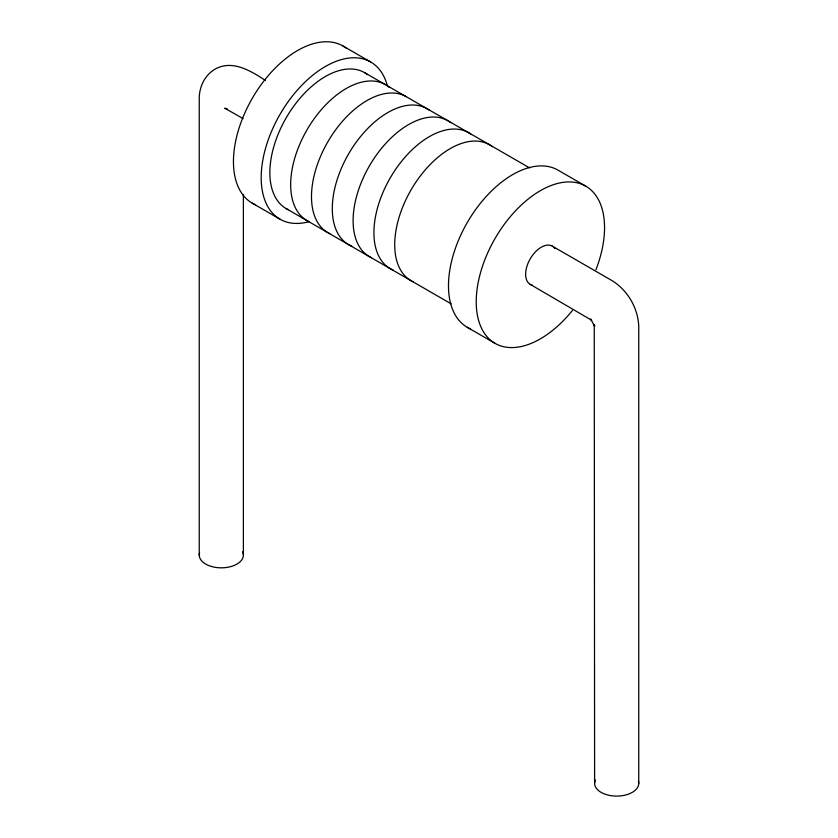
<?xml version="1.0" encoding="UTF-8"?>
<svg xmlns="http://www.w3.org/2000/svg" width="838" height="838" viewBox="0 0 838 838"><rect width="100%" height="100%" fill="white"/><g stroke="black" fill="none" stroke-linecap="round" stroke-linejoin="round"><path stroke-width="1.26" d="M227.611 109.139L224.71 108.186L243.083 118.587M342.983 46.006L370.731 62.022M585.752 186.162L558.014 170.145A90.734 52.385 -60 0 0 465.687 225.349A90.734 52.385 -60 0 0 470.61 328.967M364.593 72.644L529.585 167.893M265.437 80.521C251.232 70.989 231.948 59.236 214.821 69.292C204.776 75.231 199.36 86.702 199.245 98.14L199.245 555.091M552.273 246.121L612.473 280.877C627.882 290.608 638.032 308.195 638.755 326.401L638.755 783.362M530.203 284.354L591.785 320.336L590.539 319.027L594.76 326.328L594.247 324.599L594.613 783.362M286.125 208.568L451.106 303.817M252.248 203.163L279.986 219.179M467.269 327.312L495.017 343.329M243.387 194.374L243.387 555.091M242.632 551.792A22.071 12.738 0 0 1 222.28 567.818A22.071 12.738 0 0 1 199.58 552.881M308.751 221.756A90.734 52.385 -60 0 1 279.986 114.408A90.734 52.385 -60 0 1 387.334 85.644M288.22 209.647A78.479 45.304 -60 0 1 286.638 117.058A78.479 45.304 -60 0 1 367.547 74.624M255.58 204.828A90.734 52.385 -60 0 1 252.248 98.392A90.734 52.385 -60 0 1 346.094 48.059M386.412 85.267A78.479 45.304 -60 0 1 389.293 87.393M309.023 221.661A78.479 45.304 -60 0 1 305.922 131.734A78.479 45.304 -60 0 1 385.407 84.648M532.287 285.171A22.071 12.748 -60 0 1 530.695 258.041A22.071 12.748 -60 0 1 554.756 248.425M638.42 781.142A22.071 12.738 0 0 1 615.721 796.09A22.071 12.738 0 0 1 595.368 780.063M572.469 310.385A90.734 52.385 -60 0 1 477.199 314.093A90.734 52.385 -60 0 1 551.53 185.355A90.734 52.385 -60 0 1 595.954 269.71M413.071 281.736A78.479 45.304 -60 0 1 411.489 189.147A78.479 45.304 -60 0 1 492.398 146.702M329.837 233.676A78.479 45.304 -60 0 1 326.736 143.748A78.479 45.304 -60 0 1 406.221 96.663M351.74 246.173A78.479 45.304 -60 0 1 348.042 154.883A78.479 45.304 -60 0 1 429.014 109.956M371.454 257.706A78.479 45.304 -60 0 1 369.872 165.117A78.479 45.304 -60 0 1 450.781 122.673M393.357 270.192A78.479 45.304 -60 0 1 389.66 178.913A78.479 45.304 -60 0 1 470.631 133.986"/></g></svg>
